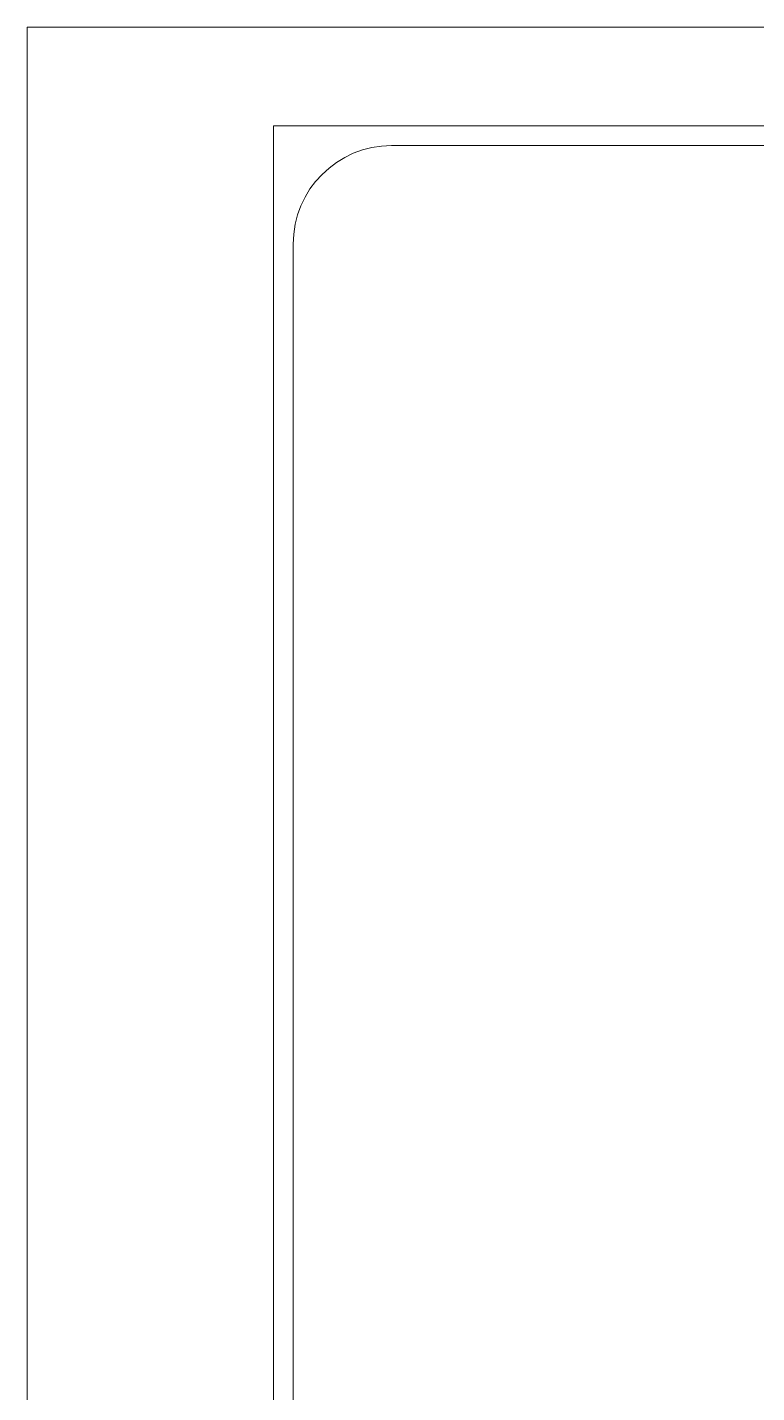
# Model space of a CAD drawing. Header units: millimetres. Extents: x 521 to 1055, y 261 to 520.
# Drawn here: x 520.78 to 528.18, y 331.46 to 345.32 of the extents above; entities that cross this region are included whole.
import ezdxf

# ---------------------------------------------------------------- set-up
doc = ezdxf.new("R2010")
doc.units = ezdxf.units.MM
doc.layers.add('0.1', color=8, linetype='Continuous', lineweight=13)

msp = doc.modelspace()

# ---------------------------------------------------------------- linework, layer by layer
at = {"layer": '0.1', "color": 8}
for points in [[(646.9794132118273, 345.3209285937377), (520.7750208080918, 345.3209285937377), (520.7750208080918, 261.3209284126439), (646.9794132118273, 261.3209284126439)], [(523.2750208134817, 262.3209284147995), (523.2750208134817, 344.3209285915813), (645.9794132096715, 344.3209285915813), (645.9794132096715, 262.3209284147995)]]:
    msp.add_lwpolyline(points, close=True, dxfattribs=at)
msp.add_lwpolyline([(630.1594131755626, 343.120928588995, 0.414213562373095), (629.1594131734066, 344.1209285911507), (524.4750208160689, 344.1209285911507, 0.414213562373095), (523.475020813913, 343.120928588995), (523.475020813913, 269.5209284303222, 0.4142135623730948), (524.4750208160689, 268.5209284281664), (629.1594131734066, 268.5209284281664, 0.414213562373095), (630.1594131755626, 269.5209284303222)], format="xyb", close=True, dxfattribs=at)

doc.saveas('drawing.dxf')
